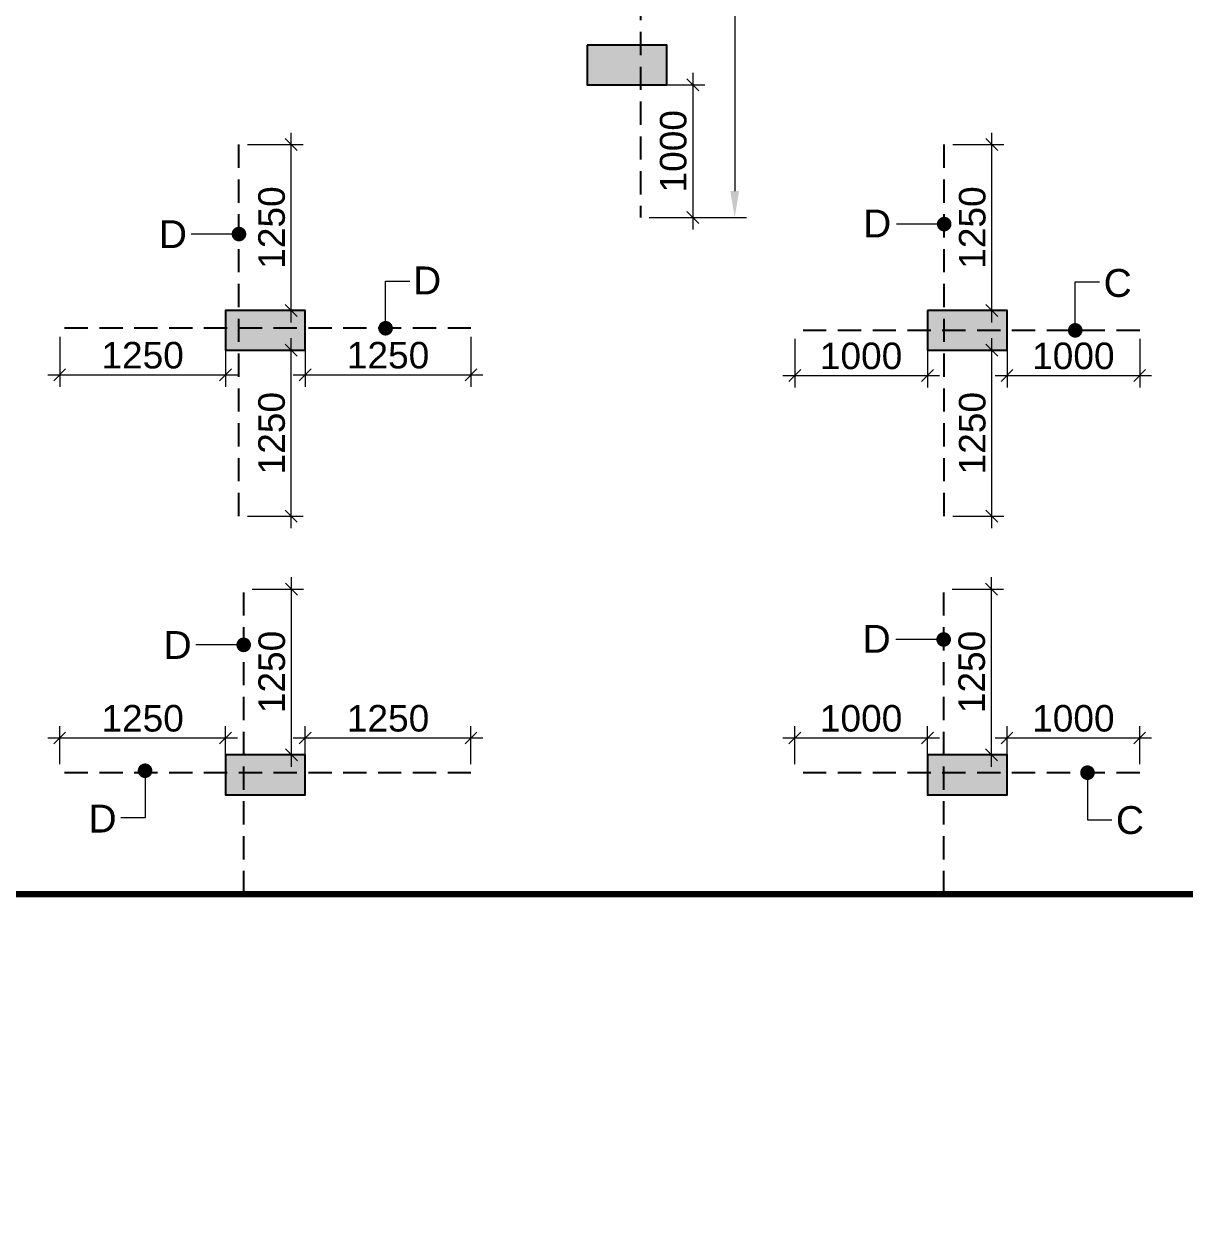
# Model space of a CAD drawing. Header units: millimetres. Extents: x 1123469 to 1883119, y -126924 to 196924.
# Drawn here: x 1503327 to 1512074, y 136834 to 145952 of the extents above; entities that cross this region are included whole.
import ezdxf

# ---------------------------------------------------------------- set-up
doc = ezdxf.new("R2010")
doc.units = ezdxf.units.MM
doc.header["$LTSCALE"] = 500
doc.header["$MEASUREMENT"] = 0
doc.header["$PDMODE"] = 34
doc.linetypes.add('CONTINOUS', pattern=[0])
doc.linetypes.add('HIDDEN', pattern=[0.375, 0.25, -0.125])
doc.layers.get('Defpoints').update_dxf_attribs({"lineweight": 0})
for name, color, linetype, lineweight in [('ARWO', 1, 'Continuous', 18), ('CUT OUT', 1, 'Continuous', 13), ('FOOTING', 1, 'Continuous', 15), ('S - SUNK', 251, 'Continuous', 0), ('TOWER COL HATCH', 253, 'Continuous', 20)]:
    doc.layers.add(name, color=color, linetype=linetype, lineweight=lineweight)
for name, color, linetype in [('COL. DIM', 3, 'Continuous'), ('reinf.', 4, 'Continuous'), ('TEXT 1', 1, 'Continuous'), ('TOWER AREA COLUMN.', 6, 'Continuous')]:
    doc.layers.add(name, color=color, linetype=linetype)
doc.styles.add('3mm', font='arial.ttf')
doc.dimstyles.new('PARAMVEER', dxfattribs={"dimtxt": 200, "dimasz": 100, "dimexe": 0, "dimexo": 25, "dimgap": 10, "dimtad": 1, "dimdec": 0, "dimrnd": 5, "dimzin": 0, "dimdsep": 46, "dimtxsty": '3mm', "dimblk": 'OBLIQUE', "dimcen": 0.09, "dimdle": 75, "dimclrd": 1, "dimclre": 1, "dimclrt": 3, "dimadec": 0, "dimazin": 0, "dimtfac": 1, "dimtdec": 0, "dimtmove": 1, "dimatfit": 3, "dimfxl": 100, "dimtolj": 1, "dimtzin": 0, "dimlwd": 18, "dimlwe": 5, "dimarcsym": 0})
doc.dimstyles.new('PARAMVEER BEAM', dxfattribs={"dimtxt": 200, "dimasz": 100, "dimexe": 0, "dimexo": 0, "dimgap": 10, "dimtad": 1, "dimdec": 0, "dimzin": 0, "dimdsep": 46, "dimtxsty": '3mm', "dimblk": 'ARCHTICK', "dimcen": 0.09, "dimdle": 75, "dimclrd": 1, "dimclre": 1, "dimclrt": 3, "dimadec": 0, "dimazin": 0, "dimtfac": 1, "dimtdec": 0, "dimtmove": 1, "dimatfit": 3, "dimfxl": 100, "dimtolj": 1, "dimtzin": 0, "dimlwd": 18, "dimlwe": 5, "dimarcsym": 0})

# ---------------------------------------------------------------- blocks, each defined once
blk = doc.blocks.new('3tgra')
at = {"layer": 'TOWER COL HATCH'}
h = blk.add_hatch(color=253, dxfattribs=at)
h.dxf.hatch_style = 1
h.paths.add_polyline_path([(1397995.6, 82771.7), (1397995.6, 82471.7), (1397395.6, 82471.7), (1397395.6, 82771.7)])
h = blk.add_hatch(color=253, dxfattribs=at)
h.dxf.hatch_style = 1
h.paths.add_polyline_path([(1395430.6, 80771.7), (1395430.6, 80471.7), (1394830.6, 80471.7), (1394830.6, 80771.7)])
h = blk.add_hatch(color=253, dxfattribs=at)
h.dxf.hatch_style = 1
h.paths.add_polyline_path([(1400120.6, 80471.7), (1400120.6, 80771.7), (1400720.6, 80771.7), (1400720.6, 80471.7)])
h = blk.add_hatch(color=253, dxfattribs=at)
h.dxf.hatch_style = 1
h.paths.add_polyline_path([(1395430.6, 77421.7), (1395430.6, 77121.7), (1394830.6, 77121.7), (1394830.6, 77421.7)])
h = blk.add_hatch(color=253, dxfattribs=at)
h.dxf.hatch_style = 1
h.paths.add_polyline_path([(1400720.6, 77421.7), (1400720.6, 77121.7), (1400120.6, 77121.7), (1400120.6, 77421.7)])
at = {"layer": 'TOWER AREA COLUMN.', "color": 4}
for points in [[(1397995.6, 82771.7), (1397995.6, 82471.7), (1397395.6, 82471.7), (1397395.6, 82771.7)], [(1395430.6, 80771.7), (1395430.6, 80471.7), (1394830.6, 80471.7), (1394830.6, 80771.7)], [(1400120.6, 80471.7), (1400120.6, 80771.7), (1400720.6, 80771.7), (1400720.6, 80471.7)], [(1395430.6, 77421.7), (1395430.6, 77121.7), (1394830.6, 77121.7), (1394830.6, 77421.7)], [(1400720.6, 77421.7), (1400720.6, 77121.7), (1400120.6, 77121.7), (1400120.6, 77421.7)]]:
    blk.add_lwpolyline(points, close=True, dxfattribs=at)
blk = doc.blocks.new('_Oblique')
at = {"color": 0, "linetype": 'ByBlock', "lineweight": -2}
blk.add_line((-0.5, -0.5), (0.5, 0.5), dxfattribs=at)
blk = doc.blocks.new('*D943')
at = {"layer": 'COL. DIM', "color": 1, "lineweight": 18, "ltscale": 10, "transparency": 16777216}
blk.add_line((1508366.5, 145584.2), (1508366.5, 144404.2), dxfattribs=at)
at = {"layer": 'COL. DIM', "color": 1, "linetype": 'CONTINOUS', "lineweight": 5, "ltscale": 10, "transparency": 16777216}
for p, q in [((1508036.5, 145494.2), (1508456.5, 145494.2)), ((1508036.5, 144494.2), (1508456.5, 144494.2))]:
    blk.add_line(p, q, dxfattribs=at)
at = {"layer": 'Defpoints', "color": 0, "ltscale": 10, "transparency": 16777216}
for p in [(1507971.5, 145494.2), (1507971.5, 144494.2), (1508366.5, 144494.2)]:
    blk.add_point(p, dxfattribs=at)
at = {"layer": 'COL. DIM', "color": 1, "lineweight": 18, "ltscale": 10, "transparency": 16777216, "xscale": 90, "yscale": 90, "zscale": 90}
for p, rotation in [((1508366.5, 145494.2), 90), ((1508366.5, 144494.2), 270)]:
    blk.add_blockref('_Oblique', p, dxfattribs=dict(at, rotation=rotation))
at = {"layer": 'COL. DIM', "color": 3, "ltscale": 10, "transparency": 16777216, "insert": (1508219.4, 144994.2), "char_height": 200, "attachment_point": 5, "rotation": 90, "style": '3mm'}
blk.add_mtext('\\A1;1000', dxfattribs=at)
blk = doc.blocks.new('*D948')
at = {"layer": 'COL. DIM', "color": 1, "linetype": 'CONTINOUS', "lineweight": 5, "ltscale": 10, "transparency": 16777216}
for p, q in [((1508562.6, 150094.2), (1508771.7, 150094.2)), ((1508338.9, 144494.2), (1508771.7, 144494.2))]:
    blk.add_line(p, q, dxfattribs=at)
at = {"layer": 'COL. DIM', "color": 1, "lineweight": 18, "ltscale": 10, "transparency": 16777216}
blk.add_line((1508681.7, 149894.2), (1508681.7, 144694.2), dxfattribs=at)
at = {"layer": 'COL. DIM', "color": 1, "ltscale": 10, "transparency": 16777216}
for points in [[(1508648.4, 149894.2), (1508715.1, 149894.2), (1508681.7, 150094.2)], [(1508648.4, 144694.2), (1508715.1, 144694.2), (1508681.7, 144494.2)]]:
    blk.add_solid(points, dxfattribs=at)
at = {"layer": 'Defpoints', "color": 0, "ltscale": 10, "transparency": 16777216}
for p in [(1508497.6, 150094.2), (1508273.9, 144494.2), (1508681.7, 144494.2)]:
    blk.add_point(p, dxfattribs=at)
at = {"layer": 'COL. DIM', "color": 3, "ltscale": 10, "transparency": 16777216, "insert": (1508536.7, 147758.9), "char_height": 200, "attachment_point": 5, "rotation": 90, "style": '3mm'}
blk.add_mtext('\\A1;D', dxfattribs=at)
blk = doc.blocks.new('*D949')
at = {"layer": 'COL. DIM', "color": 1, "lineweight": 18, "ltscale": 10, "transparency": 16777216}
blk.add_line((1510616.6, 140354.2), (1510616.6, 141784.2), dxfattribs=at)
at = {"layer": 'COL. DIM', "color": 1, "linetype": 'CONTINOUS', "lineweight": 5, "ltscale": 10, "transparency": 16777216}
for p, q in [((1510321.8, 141694.2), (1510706.6, 141694.2)), ((1510321.8, 140444.2), (1510706.6, 140444.2))]:
    blk.add_line(p, q, dxfattribs=at)
at = {"layer": 'Defpoints', "color": 0, "ltscale": 10, "transparency": 16777216}
for p in [(1510256.8, 141694.2), (1510616.6, 141694.2), (1510256.8, 140444.2)]:
    blk.add_point(p, dxfattribs=at)
at = {"layer": 'COL. DIM', "color": 1, "lineweight": 18, "ltscale": 10, "transparency": 16777216, "xscale": 90, "yscale": 90, "zscale": 90}
for p, rotation in [((1510616.6, 141694.2), 90), ((1510616.6, 140444.2), 270)]:
    blk.add_blockref('_Oblique', p, dxfattribs=dict(at, rotation=rotation))
at = {"layer": 'COL. DIM', "color": 3, "ltscale": 10, "transparency": 16777216, "insert": (1510469.5, 141069.2), "char_height": 200, "attachment_point": 5, "rotation": 90, "style": '3mm'}
blk.add_mtext('\\A1;1250', dxfattribs=at)
blk = doc.blocks.new('_ArchTick')
at = {"color": 0, "linetype": 'ByBlock', "const_width": 0.15}
blk.add_lwpolyline([(-0.5, -0.5), (0.5, 0.5)], dxfattribs=at)
blk = doc.blocks.new('*D950')
at = {"layer": 'COL. DIM', "color": 1, "linetype": 'CONTINOUS', "lineweight": 5, "ltscale": 10, "transparency": 16777216}
for p, q in [((1510734.2, 140375.1), (1510734.2, 140661.6)), ((1511734.2, 140375.1), (1511734.2, 140661.6))]:
    blk.add_line(p, q, dxfattribs=at)
at = {"layer": 'COL. DIM', "color": 1, "lineweight": 18, "ltscale": 10, "transparency": 16777216}
blk.add_line((1510644.2, 140571.6), (1511824.2, 140571.6), dxfattribs=at)
at = {"layer": 'Defpoints', "color": 0, "ltscale": 10, "transparency": 16777216}
for p in [(1511734.2, 140571.6), (1510734.2, 140310.1), (1511734.2, 140310.1)]:
    blk.add_point(p, dxfattribs=at)
at = {"layer": 'COL. DIM', "color": 1, "lineweight": 18, "ltscale": 10, "transparency": 16777216, "xscale": 90, "yscale": 90, "zscale": 90, "rotation": 180}
blk.add_blockref('_Oblique', (1510734.2, 140571.6), dxfattribs=at)
at = {"layer": 'COL. DIM', "color": 1, "lineweight": 18, "ltscale": 10, "transparency": 16777216, "xscale": 90, "yscale": 90, "zscale": 90}
blk.add_blockref('_Oblique', (1511734.2, 140571.6), dxfattribs=at)
at = {"layer": 'COL. DIM', "color": 3, "ltscale": 10, "transparency": 16777216, "insert": (1511234.2, 140718.7), "char_height": 200, "attachment_point": 5, "style": '3mm'}
blk.add_mtext('\\A1;1000', dxfattribs=at)
blk = doc.blocks.new('*D951')
at = {"layer": 'COL. DIM', "color": 1, "linetype": 'CONTINOUS', "lineweight": 5, "ltscale": 10, "transparency": 16777216}
for p, q in [((1509134.2, 140375.1), (1509134.2, 140661.6)), ((1510134.2, 140375.1), (1510134.2, 140661.6))]:
    blk.add_line(p, q, dxfattribs=at)
at = {"layer": 'COL. DIM', "color": 1, "lineweight": 18, "ltscale": 10, "transparency": 16777216}
blk.add_line((1509044.2, 140571.6), (1510224.2, 140571.6), dxfattribs=at)
at = {"layer": 'Defpoints', "color": 0, "ltscale": 10, "transparency": 16777216}
for p in [(1510134.2, 140571.6), (1509134.2, 140310.1), (1510134.2, 140310.1)]:
    blk.add_point(p, dxfattribs=at)
at = {"layer": 'COL. DIM', "color": 1, "lineweight": 18, "ltscale": 10, "transparency": 16777216, "xscale": 90, "yscale": 90, "zscale": 90, "rotation": 180}
blk.add_blockref('_Oblique', (1509134.2, 140571.6), dxfattribs=at)
at = {"layer": 'COL. DIM', "color": 1, "lineweight": 18, "ltscale": 10, "transparency": 16777216, "xscale": 90, "yscale": 90, "zscale": 90}
blk.add_blockref('_Oblique', (1510134.2, 140571.6), dxfattribs=at)
at = {"layer": 'COL. DIM', "color": 3, "ltscale": 10, "transparency": 16777216, "insert": (1509634.2, 140718.7), "char_height": 200, "attachment_point": 5, "style": '3mm'}
blk.add_mtext('\\A1;1000', dxfattribs=at)
blk = doc.blocks.new('*D952')
at = {"layer": 'COL. DIM', "color": 1, "lineweight": 18, "ltscale": 10, "transparency": 16777216}
blk.add_line((1505340.8, 140354.2), (1505340.8, 141784.2), dxfattribs=at)
at = {"layer": 'COL. DIM', "color": 1, "linetype": 'CONTINOUS', "lineweight": 5, "ltscale": 10, "transparency": 16777216}
for p, q in [((1505046, 141694.2), (1505430.8, 141694.2)), ((1505046, 140444.2), (1505430.8, 140444.2))]:
    blk.add_line(p, q, dxfattribs=at)
at = {"layer": 'Defpoints', "color": 0, "ltscale": 10, "transparency": 16777216}
for p in [(1504981, 141694.2), (1505340.8, 141694.2), (1504981, 140444.2)]:
    blk.add_point(p, dxfattribs=at)
at = {"layer": 'COL. DIM', "color": 1, "lineweight": 18, "ltscale": 10, "transparency": 16777216, "xscale": 90, "yscale": 90, "zscale": 90}
for p, rotation in [((1505340.8, 141694.2), 90), ((1505340.8, 140444.2), 270)]:
    blk.add_blockref('_Oblique', p, dxfattribs=dict(at, rotation=rotation))
at = {"layer": 'COL. DIM', "color": 3, "ltscale": 10, "transparency": 16777216, "insert": (1505193.7, 141069.2), "char_height": 200, "attachment_point": 5, "rotation": 90, "style": '3mm'}
blk.add_mtext('\\A1;1250', dxfattribs=at)
blk = doc.blocks.new('*D953')
at = {"layer": 'COL. DIM', "color": 1, "linetype": 'CONTINOUS', "lineweight": 5, "ltscale": 10, "transparency": 16777216}
for p, q in [((1505444.2, 140375.1), (1505444.2, 140661.6)), ((1506694.2, 140375.1), (1506694.2, 140661.6))]:
    blk.add_line(p, q, dxfattribs=at)
at = {"layer": 'COL. DIM', "color": 1, "lineweight": 18, "ltscale": 10, "transparency": 16777216}
blk.add_line((1505354.2, 140571.6), (1506784.2, 140571.6), dxfattribs=at)
at = {"layer": 'Defpoints', "color": 0, "ltscale": 10, "transparency": 16777216}
for p in [(1506694.2, 140571.6), (1505444.2, 140310.1), (1506694.2, 140310.1)]:
    blk.add_point(p, dxfattribs=at)
at = {"layer": 'COL. DIM', "color": 1, "lineweight": 18, "ltscale": 10, "transparency": 16777216, "xscale": 90, "yscale": 90, "zscale": 90, "rotation": 180}
blk.add_blockref('_Oblique', (1505444.2, 140571.6), dxfattribs=at)
at = {"layer": 'COL. DIM', "color": 1, "lineweight": 18, "ltscale": 10, "transparency": 16777216, "xscale": 90, "yscale": 90, "zscale": 90}
blk.add_blockref('_Oblique', (1506694.2, 140571.6), dxfattribs=at)
at = {"layer": 'COL. DIM', "color": 3, "ltscale": 10, "transparency": 16777216, "insert": (1506069.2, 140718.7), "char_height": 200, "attachment_point": 5, "style": '3mm'}
blk.add_mtext('\\A1;1250', dxfattribs=at)
blk = doc.blocks.new('*D954')
at = {"layer": 'COL. DIM', "color": 1, "linetype": 'CONTINOUS', "lineweight": 5, "ltscale": 10, "transparency": 16777216}
for p, q in [((1503594.2, 140375.1), (1503594.2, 140661.6)), ((1504844.2, 140375.1), (1504844.2, 140661.6))]:
    blk.add_line(p, q, dxfattribs=at)
at = {"layer": 'COL. DIM', "color": 1, "lineweight": 18, "ltscale": 10, "transparency": 16777216}
blk.add_line((1503504.2, 140571.6), (1504934.2, 140571.6), dxfattribs=at)
at = {"layer": 'Defpoints', "color": 0, "ltscale": 10, "transparency": 16777216}
for p in [(1504844.2, 140571.6), (1503594.2, 140310.1), (1504844.2, 140310.1)]:
    blk.add_point(p, dxfattribs=at)
at = {"layer": 'COL. DIM', "color": 1, "lineweight": 18, "ltscale": 10, "transparency": 16777216, "xscale": 90, "yscale": 90, "zscale": 90, "rotation": 180}
blk.add_blockref('_Oblique', (1503594.2, 140571.6), dxfattribs=at)
at = {"layer": 'COL. DIM', "color": 1, "lineweight": 18, "ltscale": 10, "transparency": 16777216, "xscale": 90, "yscale": 90, "zscale": 90}
blk.add_blockref('_Oblique', (1504844.2, 140571.6), dxfattribs=at)
at = {"layer": 'COL. DIM', "color": 3, "ltscale": 10, "transparency": 16777216, "insert": (1504219.2, 140718.7), "char_height": 200, "attachment_point": 5, "style": '3mm'}
blk.add_mtext('\\A1;1250', dxfattribs=at)
blk = doc.blocks.new('*D955')
at = {"layer": 'COL. DIM', "color": 1, "lineweight": 18, "ltscale": 10, "transparency": 16777216}
blk.add_line((1505339.7, 143704.2), (1505339.7, 145134.2), dxfattribs=at)
at = {"layer": 'COL. DIM', "color": 1, "linetype": 'CONTINOUS', "lineweight": 5, "ltscale": 10, "transparency": 16777216}
for p, q in [((1505010.5, 145044.2), (1505429.7, 145044.2)), ((1505010.5, 143794.2), (1505429.7, 143794.2))]:
    blk.add_line(p, q, dxfattribs=at)
at = {"layer": 'Defpoints', "color": 0, "ltscale": 10, "transparency": 16777216}
for p in [(1504945.5, 145044.2), (1505339.7, 145044.2), (1504945.5, 143794.2)]:
    blk.add_point(p, dxfattribs=at)
at = {"layer": 'COL. DIM', "color": 1, "lineweight": 18, "ltscale": 10, "transparency": 16777216, "xscale": 90, "yscale": 90, "zscale": 90}
for p, rotation in [((1505339.7, 145044.2), 90), ((1505339.7, 143794.2), 270)]:
    blk.add_blockref('_Oblique', p, dxfattribs=dict(at, rotation=rotation))
at = {"layer": 'COL. DIM', "color": 3, "ltscale": 10, "transparency": 16777216, "insert": (1505192.6, 144419.2), "char_height": 200, "attachment_point": 5, "rotation": 90, "style": '3mm'}
blk.add_mtext('\\A1;1250', dxfattribs=at)
blk = doc.blocks.new('*D956')
at = {"layer": 'COL. DIM', "color": 1, "linetype": 'CONTINOUS', "lineweight": 5, "ltscale": 10, "transparency": 16777216}
for p, q in [((1505444.2, 143595.1), (1505444.2, 143218.5)), ((1506694.2, 143595.1), (1506694.2, 143218.5))]:
    blk.add_line(p, q, dxfattribs=at)
at = {"layer": 'COL. DIM', "color": 1, "lineweight": 18, "ltscale": 10, "transparency": 16777216}
blk.add_line((1505354.2, 143308.5), (1506784.2, 143308.5), dxfattribs=at)
at = {"layer": 'Defpoints', "color": 0, "ltscale": 10, "transparency": 16777216}
for p in [(1505444.2, 143660.1), (1506694.2, 143660.1), (1506694.2, 143308.5)]:
    blk.add_point(p, dxfattribs=at)
at = {"layer": 'COL. DIM', "color": 1, "lineweight": 18, "ltscale": 10, "transparency": 16777216, "xscale": 90, "yscale": 90, "zscale": 90, "rotation": 180}
blk.add_blockref('_Oblique', (1505444.2, 143308.5), dxfattribs=at)
at = {"layer": 'COL. DIM', "color": 1, "lineweight": 18, "ltscale": 10, "transparency": 16777216, "xscale": 90, "yscale": 90, "zscale": 90}
blk.add_blockref('_Oblique', (1506694.2, 143308.5), dxfattribs=at)
at = {"layer": 'COL. DIM', "color": 3, "ltscale": 10, "transparency": 16777216, "insert": (1506069.2, 143455.6), "char_height": 200, "attachment_point": 5, "style": '3mm'}
blk.add_mtext('\\A1;1250', dxfattribs=at)
blk = doc.blocks.new('*D957')
at = {"layer": 'COL. DIM', "color": 1, "linetype": 'CONTINOUS', "lineweight": 5, "ltscale": 10, "transparency": 16777216}
for p, q in [((1503594.2, 143595.1), (1503594.2, 143218.5)), ((1504844.2, 143595.1), (1504844.2, 143218.5))]:
    blk.add_line(p, q, dxfattribs=at)
at = {"layer": 'COL. DIM', "color": 1, "lineweight": 18, "ltscale": 10, "transparency": 16777216}
blk.add_line((1503504.2, 143308.5), (1504934.2, 143308.5), dxfattribs=at)
at = {"layer": 'Defpoints', "color": 0, "ltscale": 10, "transparency": 16777216}
for p in [(1503594.2, 143660.1), (1504844.2, 143660.1), (1504844.2, 143308.5)]:
    blk.add_point(p, dxfattribs=at)
at = {"layer": 'COL. DIM', "color": 1, "lineweight": 18, "ltscale": 10, "transparency": 16777216, "xscale": 90, "yscale": 90, "zscale": 90, "rotation": 180}
blk.add_blockref('_Oblique', (1503594.2, 143308.5), dxfattribs=at)
at = {"layer": 'COL. DIM', "color": 1, "lineweight": 18, "ltscale": 10, "transparency": 16777216, "xscale": 90, "yscale": 90, "zscale": 90}
blk.add_blockref('_Oblique', (1504844.2, 143308.5), dxfattribs=at)
at = {"layer": 'COL. DIM', "color": 3, "ltscale": 10, "transparency": 16777216, "insert": (1504219.2, 143455.6), "char_height": 200, "attachment_point": 5, "style": '3mm'}
blk.add_mtext('\\A1;1250', dxfattribs=at)
blk = doc.blocks.new('*D958')
at = {"layer": 'COL. DIM', "color": 1, "lineweight": 18, "ltscale": 10, "transparency": 16777216}
blk.add_line((1505339.7, 142154.2), (1505339.7, 143584.2), dxfattribs=at)
at = {"layer": 'COL. DIM', "color": 1, "linetype": 'CONTINOUS', "lineweight": 5, "ltscale": 10, "transparency": 16777216}
for p, q in [((1505010.5, 143494.2), (1505429.7, 143494.2)), ((1505010.5, 142244.2), (1505429.7, 142244.2))]:
    blk.add_line(p, q, dxfattribs=at)
at = {"layer": 'Defpoints', "color": 0, "ltscale": 10, "transparency": 16777216}
for p in [(1504945.5, 143494.2), (1505339.7, 143494.2), (1504945.5, 142244.2)]:
    blk.add_point(p, dxfattribs=at)
at = {"layer": 'COL. DIM', "color": 1, "lineweight": 18, "ltscale": 10, "transparency": 16777216, "xscale": 90, "yscale": 90, "zscale": 90}
for p, rotation in [((1505339.7, 143494.2), 90), ((1505339.7, 142244.2), 270)]:
    blk.add_blockref('_Oblique', p, dxfattribs=dict(at, rotation=rotation))
at = {"layer": 'COL. DIM', "color": 3, "ltscale": 10, "transparency": 16777216, "insert": (1505192.6, 142869.2), "char_height": 200, "attachment_point": 5, "rotation": 90, "style": '3mm'}
blk.add_mtext('\\A1;1250', dxfattribs=at)
blk = doc.blocks.new('*D959')
at = {"layer": 'COL. DIM', "color": 1, "lineweight": 18, "ltscale": 10, "transparency": 16777216}
blk.add_line((1510620.5, 143704.2), (1510620.5, 145134.2), dxfattribs=at)
at = {"layer": 'COL. DIM', "color": 1, "linetype": 'CONTINOUS', "lineweight": 5, "ltscale": 10, "transparency": 16777216}
for p, q in [((1510325.7, 145044.2), (1510710.5, 145044.2)), ((1510325.7, 143794.2), (1510710.5, 143794.2))]:
    blk.add_line(p, q, dxfattribs=at)
at = {"layer": 'Defpoints', "color": 0, "ltscale": 10, "transparency": 16777216}
for p in [(1510260.7, 145044.2), (1510620.5, 145044.2), (1510260.7, 143794.2)]:
    blk.add_point(p, dxfattribs=at)
at = {"layer": 'COL. DIM', "color": 1, "lineweight": 18, "ltscale": 10, "transparency": 16777216, "xscale": 90, "yscale": 90, "zscale": 90}
for p, rotation in [((1510620.5, 145044.2), 90), ((1510620.5, 143794.2), 270)]:
    blk.add_blockref('_Oblique', p, dxfattribs=dict(at, rotation=rotation))
at = {"layer": 'COL. DIM', "color": 3, "ltscale": 10, "transparency": 16777216, "insert": (1510473.4, 144419.2), "char_height": 200, "attachment_point": 5, "rotation": 90, "style": '3mm'}
blk.add_mtext('\\A1;1250', dxfattribs=at)
blk = doc.blocks.new('*D960')
at = {"layer": 'COL. DIM', "color": 1, "linetype": 'CONTINOUS', "lineweight": 5, "ltscale": 10, "transparency": 16777216}
for p, q in [((1510734.2, 143579.2), (1510734.2, 143213.4)), ((1511734.2, 143579.2), (1511734.2, 143213.4))]:
    blk.add_line(p, q, dxfattribs=at)
at = {"layer": 'COL. DIM', "color": 1, "lineweight": 18, "ltscale": 10, "transparency": 16777216}
blk.add_line((1510644.2, 143303.4), (1511824.2, 143303.4), dxfattribs=at)
at = {"layer": 'Defpoints', "color": 0, "ltscale": 10, "transparency": 16777216}
for p in [(1510734.2, 143644.2), (1511734.2, 143644.2), (1511734.2, 143303.4)]:
    blk.add_point(p, dxfattribs=at)
at = {"layer": 'COL. DIM', "color": 1, "lineweight": 18, "ltscale": 10, "transparency": 16777216, "xscale": 90, "yscale": 90, "zscale": 90, "rotation": 180}
blk.add_blockref('_Oblique', (1510734.2, 143303.4), dxfattribs=at)
at = {"layer": 'COL. DIM', "color": 1, "lineweight": 18, "ltscale": 10, "transparency": 16777216, "xscale": 90, "yscale": 90, "zscale": 90}
blk.add_blockref('_Oblique', (1511734.2, 143303.4), dxfattribs=at)
at = {"layer": 'COL. DIM', "color": 3, "ltscale": 10, "transparency": 16777216, "insert": (1511234.2, 143450.5), "char_height": 200, "attachment_point": 5, "style": '3mm'}
blk.add_mtext('\\A1;1000', dxfattribs=at)
blk = doc.blocks.new('*D961')
at = {"layer": 'COL. DIM', "color": 1, "linetype": 'CONTINOUS', "lineweight": 5, "ltscale": 10, "transparency": 16777216}
for p, q in [((1509134.2, 143579.2), (1509134.2, 143213.4)), ((1510134.2, 143579.2), (1510134.2, 143213.4))]:
    blk.add_line(p, q, dxfattribs=at)
at = {"layer": 'COL. DIM', "color": 1, "lineweight": 18, "ltscale": 10, "transparency": 16777216}
blk.add_line((1509044.2, 143303.4), (1510224.2, 143303.4), dxfattribs=at)
at = {"layer": 'Defpoints', "color": 0, "ltscale": 10, "transparency": 16777216}
for p in [(1509134.2, 143644.2), (1510134.2, 143644.2), (1510134.2, 143303.4)]:
    blk.add_point(p, dxfattribs=at)
at = {"layer": 'COL. DIM', "color": 1, "lineweight": 18, "ltscale": 10, "transparency": 16777216, "xscale": 90, "yscale": 90, "zscale": 90, "rotation": 180}
blk.add_blockref('_Oblique', (1509134.2, 143303.4), dxfattribs=at)
at = {"layer": 'COL. DIM', "color": 1, "lineweight": 18, "ltscale": 10, "transparency": 16777216, "xscale": 90, "yscale": 90, "zscale": 90}
blk.add_blockref('_Oblique', (1510134.2, 143303.4), dxfattribs=at)
at = {"layer": 'COL. DIM', "color": 3, "ltscale": 10, "transparency": 16777216, "insert": (1509634.2, 143450.5), "char_height": 200, "attachment_point": 5, "style": '3mm'}
blk.add_mtext('\\A1;1000', dxfattribs=at)
blk = doc.blocks.new('*D962')
at = {"layer": 'COL. DIM', "color": 1, "lineweight": 18, "ltscale": 10, "transparency": 16777216}
blk.add_line((1510620.5, 142154.2), (1510620.5, 143584.2), dxfattribs=at)
at = {"layer": 'COL. DIM', "color": 1, "linetype": 'CONTINOUS', "lineweight": 5, "ltscale": 10, "transparency": 16777216}
for p, q in [((1510325.7, 143494.2), (1510710.5, 143494.2)), ((1510325.7, 142244.2), (1510710.5, 142244.2))]:
    blk.add_line(p, q, dxfattribs=at)
at = {"layer": 'Defpoints', "color": 0, "ltscale": 10, "transparency": 16777216}
for p in [(1510260.7, 143494.2), (1510620.5, 143494.2), (1510260.7, 142244.2)]:
    blk.add_point(p, dxfattribs=at)
at = {"layer": 'COL. DIM', "color": 1, "lineweight": 18, "ltscale": 10, "transparency": 16777216, "xscale": 90, "yscale": 90, "zscale": 90}
for p, rotation in [((1510620.5, 143494.2), 90), ((1510620.5, 142244.2), 270)]:
    blk.add_blockref('_Oblique', p, dxfattribs=dict(at, rotation=rotation))
at = {"layer": 'COL. DIM', "color": 3, "ltscale": 10, "transparency": 16777216, "insert": (1510473.4, 142869.2), "char_height": 200, "attachment_point": 5, "rotation": 90, "style": '3mm'}
blk.add_mtext('\\A1;1250', dxfattribs=at)
blk = doc.blocks.new('*D2624')
at = {"layer": 'COL. DIM', "color": 1, "linetype": 'CONTINOUS', "lineweight": 5, "ltscale": 10, "transparency": 16777216}
for p, q in [((1726903.3, 142855.3), (1726903.3, 142349.5)), ((1727203.3, 141672.5), (1727203.3, 142529.5))]:
    blk.add_line(p, q, dxfattribs=at)
at = {"layer": 'COL. DIM', "color": 1, "lineweight": 18, "ltscale": 10, "transparency": 16777216}
blk.add_line((1726813.3, 142439.5), (1727293.3, 142439.5), dxfattribs=at)
at = {"layer": 'Defpoints', "color": 0, "ltscale": 10, "transparency": 16777216}
for p in [(1726903.3, 142920.3), (1727203.3, 142439.5), (1727203.3, 141607.5), (1405055.6, 139394.2), (1364890.6, 126979.3), (1364890.6, 124332.9)]:
    blk.add_point(p, dxfattribs=at)
at = {"layer": 'S - SUNK', "color": 1, "lineweight": 18, "ltscale": 10, "transparency": 16777216}
blk.add_line((1405130.6, 124332.9), (1364815.6, 124332.9), dxfattribs=at)
at = {"layer": 'S - SUNK', "color": 1, "lineweight": 5, "ltscale": 10, "transparency": 16777216}
for p, q in [((1364890.6, 124333.1), (1364890.6, 124332.9)), ((1405055.6, 124333.1), (1405055.6, 124332.9))]:
    blk.add_line(p, q, dxfattribs=at)
at = {"layer": 'COL. DIM', "color": 1, "lineweight": 18, "ltscale": 10, "transparency": 16777216, "xscale": 90, "yscale": 90, "zscale": 90, "rotation": 180}
blk.add_blockref('_Oblique', (1726903.3, 142439.5), dxfattribs=at)
at = {"layer": 'COL. DIM', "color": 1, "lineweight": 18, "ltscale": 10, "transparency": 16777216, "xscale": 90, "yscale": 90, "zscale": 90}
blk.add_blockref('_Oblique', (1727203.3, 142439.5), dxfattribs=at)
at = {"layer": 'S - SUNK', "color": 1, "lineweight": 18, "ltscale": 10, "transparency": 16777216, "xscale": 100, "yscale": 100, "zscale": 100, "rotation": 180}
blk.add_blockref('_Oblique', (1364890.6, 124332.9), dxfattribs=at)
at = {"layer": 'S - SUNK', "color": 1, "lineweight": 18, "ltscale": 10, "transparency": 16777216, "xscale": 100, "yscale": 100, "zscale": 100}
blk.add_blockref('_Oblique', (1405055.6, 124332.9), dxfattribs=at)
at = {"layer": 'COL. DIM', "color": 3, "ltscale": 10, "transparency": 16777216, "insert": (1727053.3, 142586.6), "char_height": 200, "attachment_point": 5, "style": '3mm'}
blk.add_mtext('\\A1;300', dxfattribs=at)
at = {"layer": 'S - SUNK', "color": 3, "ltscale": 10, "transparency": 16777216, "insert": (1384973.1, 124445), "char_height": 200, "attachment_point": 5, "style": '3mm'}
blk.add_mtext('\\A1;40165', dxfattribs=at)
blk = doc.blocks.new('*D2625')
at = {"layer": 'COL. DIM', "color": 1, "lineweight": 18, "ltscale": 10, "transparency": 16777216}
blk.add_line((1725455.6, 141997.5), (1725455.6, 141517.5), dxfattribs=at)
at = {"layer": 'COL. DIM', "color": 1, "linetype": 'CONTINOUS', "lineweight": 5, "ltscale": 10, "transparency": 16777216}
for p, q in [((1725012.2, 141907.5), (1725545.6, 141907.5)), ((1724393.3, 141607.5), (1725545.6, 141607.5))]:
    blk.add_line(p, q, dxfattribs=at)
at = {"layer": 'Defpoints', "color": 0, "ltscale": 10, "transparency": 16777216}
for p in [(1358872.1, 158914.1), (1431760.6, 158914.1), (1724947.2, 141907.5), (1724328.3, 141607.5), (1725455.6, 141607.5), (1442850.6, 126979.3)]:
    blk.add_point(p, dxfattribs=at)
at = {"layer": 'S - SUNK', "color": 1, "lineweight": 18, "ltscale": 10, "transparency": 16777216}
blk.add_line((1358872.1, 126904.3), (1358872.1, 158989.1), dxfattribs=at)
at = {"layer": 'S - SUNK', "color": 1, "lineweight": 5, "ltscale": 10, "transparency": 16777216}
for p, q in [((1358872.3, 158914.1), (1358872.1, 158914.1)), ((1358872.3, 126979.3), (1358872.1, 126979.3))]:
    blk.add_line(p, q, dxfattribs=at)
at = {"layer": 'COL. DIM', "color": 1, "lineweight": 18, "ltscale": 10, "transparency": 16777216, "xscale": 90, "yscale": 90, "zscale": 90}
for p, rotation in [((1725455.6, 141907.5), 90), ((1725455.6, 141607.5), 270)]:
    blk.add_blockref('_Oblique', p, dxfattribs=dict(at, rotation=rotation))
at = {"layer": 'S - SUNK', "color": 1, "lineweight": 18, "ltscale": 10, "transparency": 16777216, "xscale": 100, "yscale": 100, "zscale": 100}
for p, rotation in [((1358872.1, 158914.1), 90), ((1358872.1, 126979.3), 270)]:
    blk.add_blockref('_Oblique', p, dxfattribs=dict(at, rotation=rotation))
at = {"layer": 'COL. DIM', "color": 3, "ltscale": 10, "transparency": 16777216, "insert": (1725308.4, 141757.5), "char_height": 200, "attachment_point": 5, "rotation": 90, "style": '3mm'}
blk.add_mtext('\\A1;300', dxfattribs=at)
at = {"layer": 'S - SUNK', "color": 3, "ltscale": 10, "transparency": 16777216, "insert": (1358759.9, 142946.7), "char_height": 200, "attachment_point": 5, "rotation": 90, "style": '3mm'}
blk.add_mtext('\\A1;31935', dxfattribs=at)
blk = doc.blocks.new('*D2626')
at = {"layer": 'COL. DIM', "color": 1, "linetype": 'CONTINOUS', "lineweight": 5, "ltscale": 10, "transparency": 16777216}
for p, q in [((1716298.3, 143802.5), (1716298.3, 143375.6)), ((1716598.3, 143871.7), (1716598.3, 143375.6))]:
    blk.add_line(p, q, dxfattribs=at)
at = {"layer": 'COL. DIM', "color": 1, "lineweight": 18, "ltscale": 10, "transparency": 16777216}
for p, q in [((1716688.3, 143465.6), (1716208.3, 143465.6)), ((1717247, 143465.6), (1716598.3, 143465.6))]:
    blk.add_line(p, q, dxfattribs=at)
at = {"layer": 'Defpoints', "color": 0, "ltscale": 10, "transparency": 16777216}
for p in [(1716598.3, 143936.7), (1716298.3, 143867.5), (1716298.3, 143465.6), (1390780.6, 139394.2), (1405055.6, 139394.2), (1405055.6, 138200.6)]:
    blk.add_point(p, dxfattribs=at)
at = {"layer": 'S - SUNK', "color": 1, "lineweight": 18, "ltscale": 10, "transparency": 16777216}
blk.add_line((1390705.6, 138200.6), (1405130.6, 138200.6), dxfattribs=at)
at = {"layer": 'S - SUNK', "color": 1, "lineweight": 5, "ltscale": 10, "transparency": 16777216}
for p, q in [((1390780.6, 138200.7), (1390780.6, 138200.6)), ((1405055.6, 138200.7), (1405055.6, 138200.6))]:
    blk.add_line(p, q, dxfattribs=at)
at = {"layer": 'COL. DIM', "color": 1, "lineweight": 18, "ltscale": 10, "transparency": 16777216, "xscale": 90, "yscale": 90, "zscale": 90, "rotation": 180}
blk.add_blockref('_Oblique', (1716298.3, 143465.6), dxfattribs=at)
at = {"layer": 'COL. DIM', "color": 1, "lineweight": 18, "ltscale": 10, "transparency": 16777216, "xscale": 90, "yscale": 90, "zscale": 90}
blk.add_blockref('_Oblique', (1716598.3, 143465.6), dxfattribs=at)
at = {"layer": 'S - SUNK', "color": 1, "lineweight": 18, "ltscale": 10, "transparency": 16777216, "xscale": 100, "yscale": 100, "zscale": 100, "rotation": 180}
blk.add_blockref('_Oblique', (1390780.6, 138200.6), dxfattribs=at)
at = {"layer": 'S - SUNK', "color": 1, "lineweight": 18, "ltscale": 10, "transparency": 16777216, "xscale": 100, "yscale": 100, "zscale": 100}
blk.add_blockref('_Oblique', (1405055.6, 138200.6), dxfattribs=at)
at = {"layer": 'COL. DIM', "color": 3, "ltscale": 10, "transparency": 16777216, "insert": (1716981.5, 143612.8), "char_height": 200, "attachment_point": 5, "style": '3mm'}
blk.add_mtext('\\A1;300', dxfattribs=at)
at = {"layer": 'S - SUNK', "color": 3, "ltscale": 10, "transparency": 16777216, "insert": (1397918.1, 138312.7), "char_height": 200, "attachment_point": 5, "style": '3mm'}
blk.add_mtext('\\A1;14275', dxfattribs=at)
blk = doc.blocks.new('*D3556')
at = {"layer": 'COL. DIM', "color": 1, "lineweight": 18, "ltscale": 10, "transparency": 16777216}
blk.add_line((1817173.9, 134747.8), (1817173.9, 133597.8), dxfattribs=at)
at = {"layer": 'COL. DIM', "color": 1, "linetype": 'CONTINOUS', "lineweight": 5, "ltscale": 10, "transparency": 16777216}
for p, q in [((1817863.7, 134657.8), (1817083.9, 134657.8)), ((1816402.2, 133687.8), (1817263.9, 133687.8))]:
    blk.add_line(p, q, dxfattribs=at)
at = {"layer": 'Defpoints', "color": 0, "ltscale": 10, "transparency": 16777216}
for p in [(1417087.7, 156599.2), (1417240.6, 156599.2), (1417240.6, 155194.2), (1817928.7, 134657.8), (1816337.2, 133687.8), (1817173.9, 133687.8)]:
    blk.add_point(p, dxfattribs=at)
at = {"layer": 'S - SUNK', "color": 1, "lineweight": 18, "ltscale": 10, "transparency": 16777216}
blk.add_line((1417087.7, 155119.2), (1417087.7, 156674.2), dxfattribs=at)
at = {"layer": 'S - SUNK', "color": 1, "lineweight": 5, "ltscale": 10, "transparency": 16777216}
for p, q in [((1417087.8, 156599.2), (1417087.7, 156599.2)), ((1417087.8, 155194.2), (1417087.7, 155194.2))]:
    blk.add_line(p, q, dxfattribs=at)
at = {"layer": 'COL. DIM', "color": 1, "lineweight": 18, "ltscale": 10, "transparency": 16777216, "xscale": 90, "yscale": 90, "zscale": 90}
for p, rotation in [((1817173.9, 134657.8), 90), ((1817173.9, 133687.8), 270)]:
    blk.add_blockref('_Oblique', p, dxfattribs=dict(at, rotation=rotation))
at = {"layer": 'S - SUNK', "color": 1, "lineweight": 18, "ltscale": 10, "transparency": 16777216, "xscale": 100, "yscale": 100, "zscale": 100}
for p, rotation in [((1417087.7, 156599.2), 90), ((1417087.7, 155194.2), 270)]:
    blk.add_blockref('_Oblique', p, dxfattribs=dict(at, rotation=rotation))
at = {"layer": 'COL. DIM', "color": 3, "ltscale": 10, "transparency": 16777216, "insert": (1817026.8, 134172.8), "char_height": 200, "attachment_point": 5, "rotation": 90, "style": '3mm'}
blk.add_mtext('\\A1;970', dxfattribs=at)
at = {"layer": 'S - SUNK', "color": 3, "ltscale": 10, "transparency": 16777216, "insert": (1416975.6, 155896.7), "char_height": 200, "attachment_point": 5, "rotation": 90, "style": '3mm'}
blk.add_mtext('\\A1;1405', dxfattribs=at)

msp = doc.modelspace()

# ---------------------------------------------------------------- linework, layer by layer
at = {"layer": 'FOOTING', "color": 3, "ltscale": 10, "const_width": 50}
msp.add_lwpolyline([(1532119.2, 126979.3), (1532119.2, 126464.3), (1523339.2, 126464.3), (1523339.2, 126979.3), (1514784.2, 126979.3), (1514784.2, 139394.2), (1488604.2, 139394.2)], dxfattribs=at)
at = {"layer": 'reinf.', "color": 4, "linetype": 'HIDDEN', "ltscale": 1.4}
for p, q in [((1507971.5, 150094.2), (1507971.5, 144494.2)), ((1504945.5, 142244.2), (1504945.5, 145044.2)), ((1510260.7, 142244.2), (1510260.7, 145044.2)), ((1506694.2, 143660.1), (1503594.2, 143660.1)), ((1511734.2, 143644.2), (1509134.2, 143644.2)), ((1504981, 139394.2), (1504981, 141694.2)), ((1510256.8, 139394.2), (1510256.8, 141694.2)), ((1506694.2, 140310.1), (1503594.2, 140310.1)), ((1511734.2, 140310.1), (1509134.2, 140310.1))]:
    msp.add_line(p, q, dxfattribs=at)

# ---------------------------------------------------------------- block references
at = {"layer": 'CUT OUT', "color": 4, "xscale": -1}
msp.add_blockref('3tgra', (2905564.9, 63022.5), dxfattribs=at)

# ---------------------------------------------------------------- texts
at = {"layer": 'TEXT 1', "color": 2, "linetype": 'ByBlock', "style": '3mm'}
for s, p in [('D', (1509649.8, 144345, -0.1)), ('D', (1504341.6, 144264.4, -0.1)), ('D', (1506258, 143915.6, -0.1)), ('C', (1511462.5, 143896.4, -0.1)), ('D', (1509645.8, 141213.9, -0.1)), ('D', (1504377.2, 141167.7, -0.1)), ('D', (1503811.6, 139859.1, -0.1)), ('C', (1511554.9, 139847.8, -0.1))]:
    msp.add_text(s, height=210, dxfattribs=at).set_placement(p)

# ---------------------------------------------------------------- dimensions: what is measured, and where the dimension line sits
at = {"layer": 'COL. DIM', "color": 6, "ltscale": 10}
for base, p1, p2, angle, picture, middle in [((1725455.6, 141607.5), (1724947.2, 141907.5), (1724328.3, 141607.5), 90, '*D2625', (1725455.6, 141757.5)), ((1716298.3, 143465.6), (1716598.3, 143936.7), (1716298.3, 143867.5), 180, '*D2626', (1716981.5, 143465.6))]:
    dim = msp.add_linear_dim(base=base, p1=p1, p2=p2, angle=angle, dimstyle='PARAMVEER', override={"dimasz": 90, "dimexe": 90, "dimexo": 65, "dimgap": 45, "dimpost": '\\X', "dimdle": 90, "dimfxl": 0.18, "dimarcsym": 1}, dxfattribs=at)
    dim.commit()
    dim.dimension.update_dxf_attribs({"geometry": picture, "text_midpoint": middle, "dimtype": 160})
for base, p1, p2, angle, picture, middle in [((1817173.9, 133687.8), (1817928.7, 134657.8), (1816337.2, 133687.8), 90, '*D3556', (1817026.8, 134172.8)), ((1508366.5, 144494.2), (1507971.5, 145494.2), (1507971.5, 144494.2), 90, '*D943', (1508219.4, 144994.2)), ((1505339.7, 145044.2), (1504945.5, 143794.2), (1504945.5, 145044.2), 270, '*D955', (1505192.6, 144419.2)), ((1510620.5, 145044.2), (1510260.7, 143794.2), (1510260.7, 145044.2), 270, '*D959', (1510473.4, 144419.2)), ((1504844.2, 143308.5), (1503594.2, 143660.1), (1504844.2, 143660.1), 0, '*D957', (1504219.2, 143455.6)), ((1506694.2, 143308.5), (1505444.2, 143660.1), (1506694.2, 143660.1), 0, '*D956', (1506069.2, 143455.6)), ((1510134.2, 143303.4), (1509134.2, 143644.2), (1510134.2, 143644.2), 0, '*D961', (1509634.2, 143450.5)), ((1511734.2, 143303.4), (1510734.2, 143644.2), (1511734.2, 143644.2), 0, '*D960', (1511234.2, 143450.5)), ((1505339.7, 143494.2), (1504945.5, 142244.2), (1504945.5, 143494.2), 270, '*D958', (1505192.6, 142869.2)), ((1510620.5, 143494.2), (1510260.7, 142244.2), (1510260.7, 143494.2), 270, '*D962', (1510473.4, 142869.2)), ((1505340.8, 141694.2), (1504981, 140444.2), (1504981, 141694.2), 270, '*D952', (1505193.7, 141069.2)), ((1510616.6, 141694.2), (1510256.8, 140444.2), (1510256.8, 141694.2), 270, '*D949', (1510469.5, 141069.2)), ((1504844.2, 140571.6), (1503594.2, 140310.1), (1504844.2, 140310.1), 0, '*D954', (1504219.2, 140718.7)), ((1506694.2, 140571.6), (1505444.2, 140310.1), (1506694.2, 140310.1), 0, '*D953', (1506069.2, 140718.7)), ((1510134.2, 140571.6), (1509134.2, 140310.1), (1510134.2, 140310.1), 0, '*D951', (1509634.2, 140718.7)), ((1511734.2, 140571.6), (1510734.2, 140310.1), (1511734.2, 140310.1), 0, '*D950', (1511234.2, 140718.7))]:
    dim = msp.add_linear_dim(base=base, p1=p1, p2=p2, angle=angle, dimstyle='PARAMVEER', override={"dimasz": 90, "dimexe": 90, "dimexo": 65, "dimgap": 45, "dimpost": '\\X', "dimdle": 90, "dimfxl": 0.18, "dimarcsym": 1}, dxfattribs=at)
    dim.commit()
    dim.dimension.update_dxf_attribs({"geometry": picture, "text_midpoint": middle})
dim = msp.add_linear_dim(base=(1508681.7, 144494.2), p1=(1508497.6, 150094.2), p2=(1508273.9, 144494.2), angle=90, text='D', dimstyle='PARAMVEER', override={"dimasz": 200, "dimexe": 90, "dimexo": 65, "dimgap": 45, "dimpost": '\\X', "dimsah": 1, "dimdle": 90, "dimfxl": 0.18, "dimarcsym": 1}, dxfattribs=at)
dim.commit()
dim.dimension.update_dxf_attribs({"geometry": '*D948', "text_midpoint": (1508681.7, 147758.9), "dimtype": 160})
dim = msp.add_linear_dim(base=(1727203.3, 142439.5), p1=(1726903.3, 142920.3), p2=(1727203.3, 141607.5), dimstyle='PARAMVEER', override={"dimasz": 90, "dimexe": 90, "dimexo": 65, "dimgap": 45, "dimpost": '\\X', "dimdle": 90, "dimfxl": 0.18, "dimarcsym": 1}, dxfattribs=at)
dim.commit()
dim.dimension.update_dxf_attribs({"geometry": '*D2624', "text_midpoint": (1727053.3, 142439.5), "dimtype": 160})
at = {"layer": 'S - SUNK', "color": 4, "ltscale": 10}
for base, p1, p2, picture, middle in [((1358872.1, 158914.1), (1442850.6, 126979.3), (1431760.6, 158914.1), '*D2625', (1358759.9, 142946.7)), ((1417087.7, 156599.2), (1417240.6, 155194.2), (1417240.6, 156599.2), '*D3556', (1416975.6, 155896.7))]:
    dim = msp.add_linear_dim(base=base, p1=p1, p2=p2, angle=90, dimstyle='PARAMVEER', override={"dimpost": '\\X', "dimfxl": 0.15, "dimfxlon": 1, "dimarcsym": 1}, dxfattribs=at)
    dim.commit()
    dim.dimension.update_dxf_attribs({"geometry": picture, "text_midpoint": middle})
for base, p1, p2, picture, middle in [((1405055.6, 138200.6), (1390780.6, 139394.2), (1405055.6, 139394.2), '*D2626', (1397918.1, 138312.7)), ((1364890.6, 124332.9), (1405055.6, 139394.2), (1364890.6, 126979.3), '*D2624', (1384973.1, 124445))]:
    dim = msp.add_linear_dim(base=base, p1=p1, p2=p2, dimstyle='PARAMVEER', override={"dimpost": '\\X', "dimfxl": 0.15, "dimfxlon": 1, "dimarcsym": 1}, dxfattribs=at)
    dim.commit()
    dim.dimension.update_dxf_attribs({"geometry": picture, "text_midpoint": middle})

# ---------------------------------------------------------------- leaders
at = {"layer": 'ARWO', "color": 1}
for points in [[(1510260.7, 144445), (1509900.2, 144445)], [(1504945.5, 144370.2), (1504585, 144370.2)], [(1506050.8, 143660.1), (1506050.8, 144014.8), (1506233.3, 144014.8)], [(1511248.4, 143644.2), (1511248.4, 144010.1), (1511430.9, 144010.1)], [(1504981, 141273.4), (1504620.5, 141273.4)], [(1510256.8, 141313.9), (1509896.3, 141313.9)], [(1504237.7, 140324.7), (1504237.7, 139969.9), (1504055.2, 139969.9)], [(1511340.8, 140310.1), (1511340.8, 139955.3), (1511523.3, 139955.3)]]:
    msp.add_leader(points, dimstyle='PARAMVEER BEAM', override={"dimasz": 110, "dimtad": 0, "dimldrblk": 'Dot', "dimfxl": 0, "dimarcsym": 1}, dxfattribs=at)

doc.saveas('drawing.dxf')
